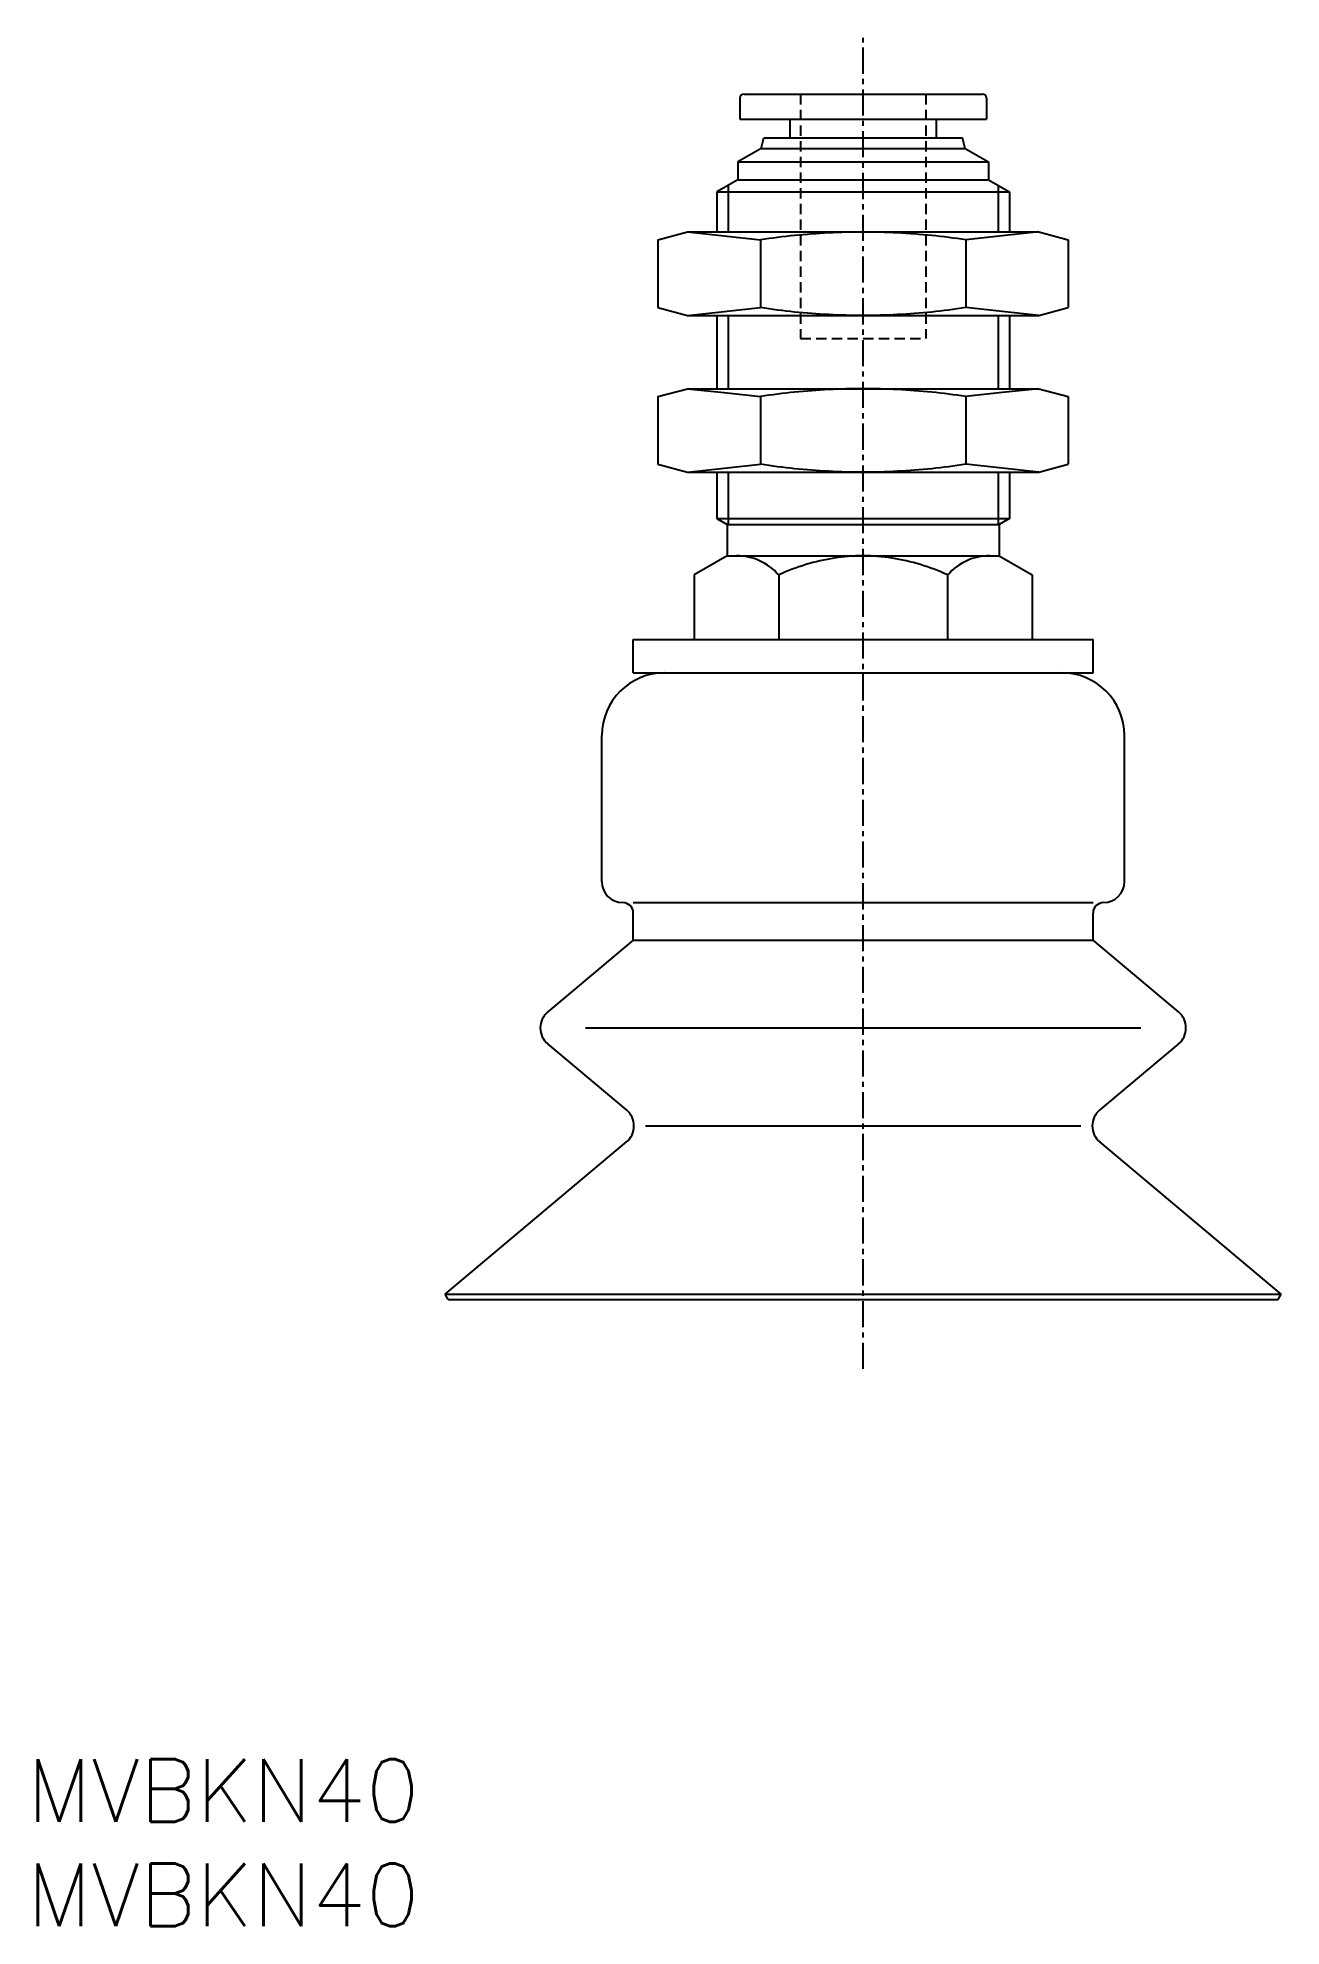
# Model space of a CAD drawing. Extents: x 0.5 to 60, y 0 to 90.4.
import ezdxf

# ---------------------------------------------------------------- set-up
doc = ezdxf.new("R2010")
doc.units = 0
doc.linetypes.add('CENTER', pattern=[2, 1.25, -0.25, 0.25, -0.25])
doc.linetypes.add('DASHED', pattern=[0.75, 0.5, -0.25])
doc.layers.get('0').update_dxf_attribs({"linetype": 'CONTINUOUS'})
doc.layers.add('CENTER', color=1, linetype='CENTER')
doc.styles.get("Standard").update_dxf_attribs({"font": 'txt.shx'})

# ---------------------------------------------------------------- blocks, each defined once
blk = doc.blocks.new('*U8')
at = {"color": 7, "linetype": 'CONTINUOUS'}
blk.add_text('MVBKN40', height=3, dxfattribs=at).set_placement((0, 0))
blk = doc.blocks.new('*U9')
at = {"color": 7, "linetype": 'CONTINUOUS'}
blk.add_text('MVBKN40', height=3, dxfattribs=at).set_placement((0, 5))

msp = doc.modelspace()

# ---------------------------------------------------------------- linework, layer by layer
at = {"color": 7, "linetype": 'CONTINUOUS'}
for p, q in [((34.3, 87.7), (45.7, 87.7)), ((34.1, 87.5), (34.1, 86.5)), ((45.9, 87.5), (45.9, 86.5)), ((34.1, 86.5), (45.9, 86.5)), ((36.5, 86.5), (36.5, 85.6)), ((43.5, 86.5), (43.5, 85.6)), ((35.116, 85.1), (34, 84.456)), ((35.116, 85.1), (35.25, 85.6)), ((35.116, 85.1), (44.884, 85.1)), ((35.25, 85.6), (44.75, 85.6)), ((44.884, 85.1), (44.75, 85.6)), ((44.884, 85.1), (46, 84.456)), ((34, 84.456), (34, 83.6)), ((34, 84.456), (46, 84.456)), ((46, 84.456), (46, 83.6)), ((34, 83.6), (33, 83.023)), ((33.542, 83.335), (33.542, 81.1)), ((34, 83.6), (46, 83.6)), ((46, 83.6), (47, 83.023)), ((46.458, 83.335), (46.458, 81.1)), ((33, 83.023), (33, 81.1)), ((33, 83.023), (47, 83.023)), ((47, 83.023), (47, 81.1)), ((30.185, 80.721), (31.6, 81.1)), ((30.185, 80.721), (30.185, 77.479)), ((31.6, 81.1), (48.4, 81.1)), ((35.093, 80.721), (35.093, 77.479)), ((44.907, 80.721), (44.907, 77.479)), ((48.4, 81.1), (49.815, 80.721)), ((49.815, 80.721), (49.815, 77.479)), ((30.185, 77.479), (31.6, 77.1)), ((31.6, 77.1), (48.4, 77.1)), ((33, 77.1), (33, 73.6)), ((33.542, 77.1), (33.542, 73.6)), ((46.458, 77.1), (46.458, 73.6)), ((47, 77.1), (47, 73.6)), ((48.4, 77.1), (49.815, 77.479)), ((30.185, 73.221), (31.6, 73.6)), ((31.6, 73.6), (48.4, 73.6)), ((48.4, 73.6), (49.815, 73.221)), ((30.185, 73.221), (30.185, 69.979)), ((35.093, 73.221), (35.093, 69.979)), ((44.907, 73.221), (44.907, 69.979)), ((49.815, 73.221), (49.815, 69.979)), ((30.185, 69.979), (31.6, 69.6)), ((48.4, 69.6), (49.815, 69.979)), ((31.6, 69.6), (48.4, 69.6)), ((33, 69.6), (33, 67.389)), ((33.542, 69.6), (33.542, 67.1)), ((46.458, 69.6), (46.458, 67.1)), ((47, 69.6), (47, 67.389)), ((33, 67.389), (47, 67.389)), ((33, 67.389), (33.5, 67.1)), ((33.5, 67.1), (33.5, 65.6)), ((33.5, 67.1), (46.5, 67.1)), ((47, 67.389), (46.5, 67.1)), ((46.5, 67.1), (46.5, 65.6)), ((33.5, 65.6), (31.917, 64.686)), ((33.5, 65.6), (46.5, 65.6)), ((46.5, 65.6), (48.083, 64.686)), ((31.917, 64.686), (31.917, 61.6)), ((35.959, 64.686), (35.959, 61.6)), ((44.041, 64.686), (44.041, 61.6)), ((48.083, 64.686), (48.083, 61.6)), ((29, 60), (29, 61.6)), ((29, 61.6), (51, 61.6)), ((51, 60), (51, 61.6)), ((29, 60), (51, 60)), ((27.5, 50), (27.5, 57)), ((52.5, 50), (52.5, 57)), ((28.5, 49), (28.5, 49)), ((29, 49), (51, 49)), ((29, 47.195), (29, 48.5)), ((51, 47.195), (51, 48.5)), ((29, 47.195), (24.913, 43.766)), ((29, 47.195), (51, 47.195)), ((55.087, 43.766), (51, 47.196)), ((26.723, 43), (53.277, 43)), ((28.679, 39.074), (24.913, 42.234)), ((55.087, 42.234), (51.321, 39.074)), ((29.591, 38.308), (50.409, 38.308)), ((20, 30.26), (28.679, 37.542)), ((60, 30.26), (51.321, 37.542)), ((20, 30.26), (60, 30.26)), ((20.15, 30), (20, 30.26)), ((20.15, 30), (59.85, 30)), ((59.85, 30), (60, 30.26))]:
    msp.add_line(p, q, dxfattribs=at)
at = {"color": 3, "linetype": 'DASHED'}
for p, q in [((37, 87.7), (37, 76)), ((43, 87.7), (43, 76)), ((37, 76), (43, 76))]:
    msp.add_line(p, q, dxfattribs=at)
at = {"color": 7, "linetype": 'CONTINUOUS'}
for points in [[(31.6, 81.1), (33.346, 80.91), (35.093, 80.721)], [(48.4, 81.1), (46.654, 80.91), (44.907, 80.721)], [(31.6, 77.1), (33.346, 77.29), (35.093, 77.479)], [(48.4, 77.1), (46.654, 77.29), (44.907, 77.479)], [(31.6, 73.6), (33.346, 73.41), (35.093, 73.221)], [(48.4, 73.6), (46.654, 73.41), (44.907, 73.221)], [(31.6, 69.6), (33.346, 69.79), (35.093, 69.979)], [(48.4, 69.6), (46.654, 69.79), (44.907, 69.979)]]:
    msp.add_lwpolyline(points, dxfattribs=at)
for points in [[(44.907, 80.721, 0.025379), (41.643, 81.057, 0.025956), (38.358, 81.057, 0.025382), (35.093, 80.721)], [(44.907, 77.479, -0.025379), (41.643, 77.143, -0.025956), (38.358, 77.143, -0.025382), (35.093, 77.479)], [(44.907, 73.221, 0.025379), (41.643, 73.557, 0.025956), (38.358, 73.557, 0.025382), (35.093, 73.221)], [(44.907, 69.979, -0.025379), (41.643, 69.643, -0.025956), (38.358, 69.643, -0.025382), (35.093, 69.979)], [(44.041, 64.686, 0.067071), (41.385, 65.49, 0.079618), (38.613, 65.49, 0.067027), (35.959, 64.686)]]:
    msp.add_lwpolyline(points, format="xyb", dxfattribs=at)
for centre, radius, start, end in [((34.3, 87.5), 0.2, 90, 180), ((45.7, 87.5), 0.2, 0, 90), ((33.938, 62.909), 2.691, 41.32951, 90), ((46.062, 62.909), 2.691, 90, 138.67049), ((30.5, 57), 3, 90, 180), ((49.5, 57), 3, 0, 90), ((28.5, 50), 1, 180, 270), ((51.5, 50), 1, 270, 0), ((28.5, 48.5), 0.5, 0, 90), ((51.5, 48.5), 0.5, 90, 180), ((25.556, 43), 1, 130.00001, 229.99999), ((54.444, 43), 1, 310.00001, 49.99999), ((28.036, 38.308), 1, 310.00001, 49.99999), ((51.964, 38.308), 1, 130.00001, 229.99999)]:
    msp.add_arc(centre, radius, start, end, dxfattribs=at)
at = {"layer": 'CENTER', "color": 1, "linetype": 'CENTER'}
msp.add_line((40, 26.676), (40, 90.397), dxfattribs=at)

# ---------------------------------------------------------------- block references
at = {"color": 7, "linetype": 'CONTINUOUS'}
for name in ['*U9', '*U8']:
    msp.add_blockref(name, (0, 0), dxfattribs=at)

doc.saveas('drawing.dxf')
